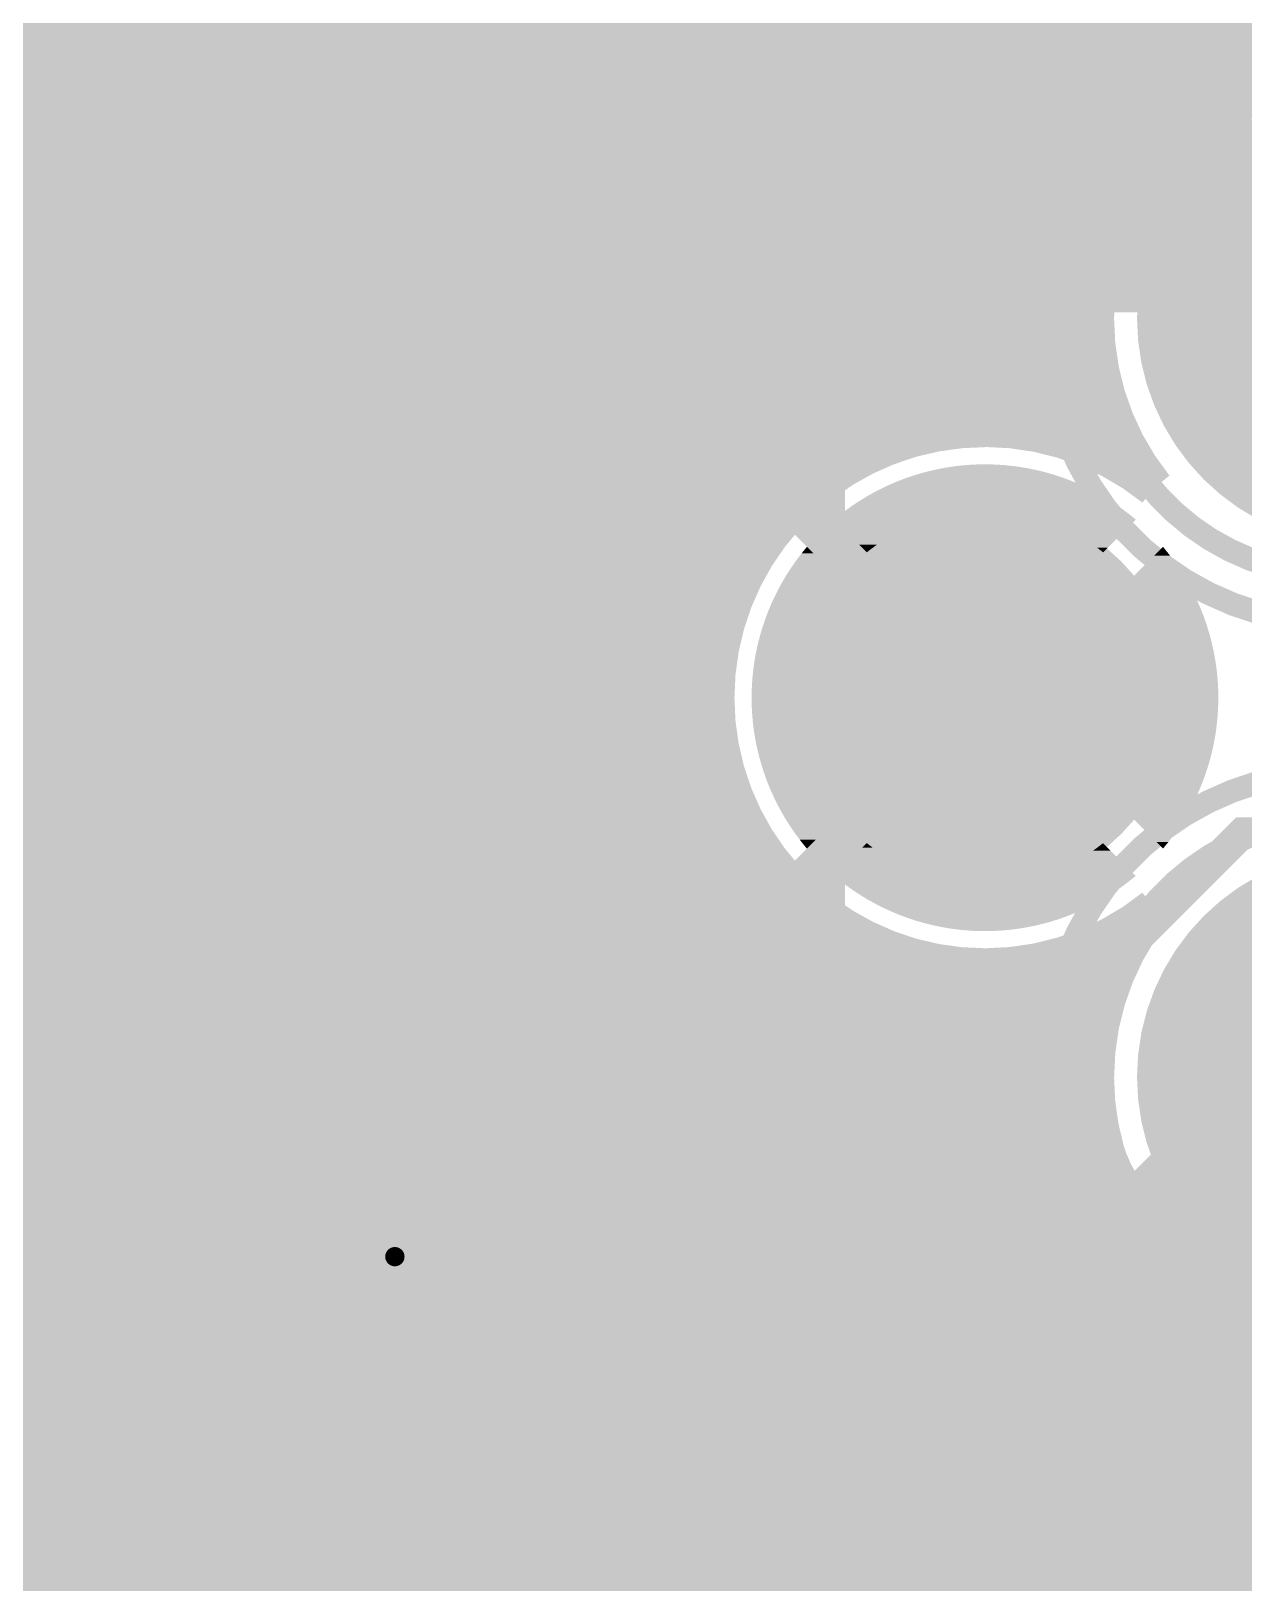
# Model space of a CAD drawing. Extents: x -10 to 131, y -93 to 209.
# Drawn here: x 111.9 to 119.9, y -24.25 to -14.02 of the extents above; entities that cross this region are included whole.
import ezdxf

# ---------------------------------------------------------------- set-up
doc = ezdxf.new("R2010")
doc.units = 0
doc.header["$MEASUREMENT"] = 0
doc.layers.get('0').update_dxf_attribs({"linetype": 'CONTINUOUS'})
for name, color, linetype in [('22-303-0_AST', 7, 'CONTINUOUS'), ('22-303-0_BOT', 2, 'CONTINUOUS'), ('22-303-0_DRD', 6, 'CONTINUOUS'), ('22-303-0_DRL', 1, 'CONTINUOUS'), ('22-303-0_GND', 3, 'CONTINUOUS'), ('22-303-0_IN1', 10, 'CONTINUOUS'), ('22-303-0_SMB', 14, 'CONTINUOUS'), ('22-303-0_SMT', 9, 'CONTINUOUS'), ('22-303-0_SPT', 11, 'CONTINUOUS'), ('22-303-0_SST', 8, 'CONTINUOUS'), ('22-303-0_TOP', 15, 'CONTINUOUS'), ('THRUHOLE_TAP', 2, 'CONTINUOUS')]:
    doc.layers.add(name, color=color, linetype=linetype)

# ---------------------------------------------------------------- blocks, each defined once
blk = doc.blocks.new('ROUND_22')
at = {"const_width": 1.27}
blk.add_lwpolyline([(-0.635, 0, 1), (0.635, 0, 1)], format="xyb", close=True, dxfattribs=at)
blk = doc.blocks.new('ROUND_70')
at = {"const_width": 0.29972}
blk.add_lwpolyline([(-0.14986, 0, 1), (0.14986, 0, 1)], format="xyb", close=True, dxfattribs=at)
blk = doc.blocks.new('ROUND_112')
at = {"const_width": 0.59944}
blk.add_lwpolyline([(-0.29972, 0, 1), (0.29972, 0, 1)], format="xyb", close=True, dxfattribs=at)
blk = doc.blocks.new('ROUND_117')
at = {"const_width": 0.10033}
blk.add_lwpolyline([(-0.050164, 0, 1), (0.050164, 0, 1)], format="xyb", close=True, dxfattribs=at)
blk = doc.blocks.new('CUSTOM_81')
for points in [[(-0.127372, 1.532444), (-0.09315, 1.535146), (0.13025, 1.532444), (0.089738, 1.535146)], [(-0.09315, 1.535146), (-0.069162, 1.536164), (0.089738, 1.535146), (0.074474, 1.536164)], [(-0.069162, 1.536164), (-0.0373, 1.537516), (0.074474, 1.536164), (0.029828, 1.537516)], [(-0.0373, 1.537516), (0.018598, 1.537856), (0.029828, 1.537516), (0.018598, 1.537856)], [(-0.563528, 1.430762), (-0.529384, 1.443988), (0.564152, 1.430762), (0.528736, 1.443988)], [(-0.529384, 1.443988), (-0.511096, 1.450318), (0.528736, 1.443988), (0.511784, 1.450318)], [(-0.511096, 1.450318), (-0.476558, 1.462272), (0.511784, 1.450318), (0.475844, 1.462272)], [(-0.476558, 1.462272), (-0.457966, 1.46796), (0.475844, 1.462272), (0.45874, 1.46796)], [(-0.457966, 1.46796), (-0.423102, 1.478626), (0.45874, 1.46796), (0.422298, 1.478626)], [(-0.423102, 1.478626), (-0.40421, 1.483662), (0.422298, 1.478626), (0.40509, 1.483662)], [(-0.40421, 1.483662), (-0.369088, 1.493024), (0.40509, 1.483662), (0.36817, 1.493024)], [(-0.369088, 1.493024), (-0.34989, 1.497402), (0.36817, 1.493024), (0.350904, 1.497402)], [(-0.34989, 1.497402), (-0.314586, 1.505452), (0.350904, 1.497402), (0.31351, 1.505452)], [(-0.314586, 1.505452), (-0.295046, 1.509166), (0.31351, 1.505452), (0.296256, 1.509166)], [(-0.295046, 1.509166), (-0.259668, 1.51589), (0.296256, 1.509166), (0.258376, 1.51589)], [(-0.259668, 1.51589), (-0.239712, 1.518936), (0.258376, 1.51589), (0.241214, 1.518936)], [(-0.239712, 1.518936), (-0.204408, 1.524324), (0.241214, 1.518936), (0.202788, 1.524324)], [(-0.204408, 1.524324), (-0.18388, 1.526698), (0.202788, 1.524324), (0.185856, 1.526698)], [(-0.18388, 1.526698), (-0.148876, 1.530746), (0.185856, 1.526698), (0.146684, 1.530746)], [(-0.148876, 1.530746), (-0.127372, 1.532444), (0.146684, 1.530746), (0.13025, 1.532444)], [(-0.78166, 1.32452), (-0.765036, 1.333928), (0.781222, 1.32452), (0.765496, 1.333928)], [(-0.765036, 1.333928), (-0.73301, 1.352052), (0.765496, 1.333928), (0.732542, 1.352052)], [(-0.73301, 1.352052), (-0.716024, 1.360866), (0.732542, 1.352052), (0.716514, 1.360866)], [(-0.716024, 1.360866), (-0.68339, 1.377798), (0.716514, 1.360866), (0.682886, 1.377798)], [(-0.68339, 1.377798), (-0.666058, 1.386006), (0.682886, 1.377798), (0.666584, 1.386006)], [(-0.666058, 1.386006), (-0.632868, 1.401722), (0.666584, 1.386006), (0.63233, 1.401722)], [(-0.632868, 1.401722), (-0.6152, 1.409316), (0.63233, 1.401722), (0.615776, 1.409316)], [(-0.6152, 1.409316), (-0.58151, 1.423796), (0.615776, 1.409316), (0.580922, 1.423796)], [(-0.58151, 1.423796), (-0.563528, 1.430762), (0.580922, 1.423796), (0.564152, 1.430762)], [(-0.930724, 1.224162), (-0.92372, 1.229602), (-0.158948, 1.224162), (-0.109164, 1.229602)], [(-0.92372, 1.229602), (-0.921168, 1.231584), (-0.109164, 1.229602), (-0.080174, 1.231584)], [(-0.921168, 1.231584), (-0.919178, 1.233018), (-0.080174, 1.231584), (-0.059198, 1.233018)], [(-0.919178, 1.233018), (-0.91725, 1.234406), (-0.059198, 1.233018), (-0.009136, 1.234406)], [(-0.91725, 1.234406), (-0.905738, 1.242694), (0.917066, 1.234406), (0.906122, 1.242694)], [(-0.905738, 1.242694), (-0.875802, 1.264246), (0.906122, 1.242694), (0.87541, 1.264246)], [(-0.875802, 1.264246), (-0.859956, 1.274804), (0.87541, 1.264246), (0.860362, 1.274804)], [(-0.859956, 1.274804), (-0.82928, 1.29524), (0.860362, 1.274804), (0.828862, 1.29524)], [(-0.82928, 1.29524), (-0.813036, 1.305228), (0.828862, 1.29524), (0.813466, 1.305228)], [(-0.813036, 1.305228), (-0.78166, 1.32452), (0.813466, 1.305228), (0.781222, 1.32452)], [(0.040938, 1.23376), (-0.009136, 1.234406), (0.91792, 1.23376), (0.917066, 1.234406)], [(0.090948, 1.231084), (0.040938, 1.23376), (0.921452, 1.231084), (0.91792, 1.23376)], [(0.140808, 1.226382), (0.090948, 1.231084), (0.92766, 1.226382), (0.921452, 1.231084)], [(-0.993992, 1.173598), (-0.983348, 1.182394), (-0.381962, 1.173598), (-0.35466, 1.182394)], [(-0.98743, 1.167036), (-0.993992, 1.173598), (-0.402328, 1.167036), (-0.381962, 1.173598)], [(-0.97015, 1.149756), (-0.98743, 1.167036), (-0.449334, 1.149756), (-0.402328, 1.167036)], [(-0.983348, 1.182394), (-0.967118, 1.195806), (-0.35466, 1.182394), (-0.306408, 1.195806)], [(-0.950978, 1.130584), (-0.97015, 1.149756), (-0.4956, 1.130584), (-0.449334, 1.149756)], [(-0.967118, 1.195806), (-0.965316, 1.197294), (-0.306408, 1.195806), (-0.30007, 1.197294)], [(-0.965316, 1.197294), (-0.952498, 1.20725), (-0.30007, 1.197294), (-0.257652, 1.20725)], [(-0.952498, 1.20725), (-0.940322, 1.216708), (-0.257652, 1.20725), (-0.208472, 1.216708)], [(-0.929944, 1.10955), (-0.950978, 1.130584), (-0.54105, 1.10955), (-0.4956, 1.130584)], [(-0.940322, 1.216708), (-0.930724, 1.224162), (-0.208472, 1.216708), (-0.158948, 1.224162)], [(0.190436, 1.219662), (0.140808, 1.226382), (0.936534, 1.219662), (0.92766, 1.226382)], [(0.23975, 1.210932), (0.190436, 1.219662), (0.94806, 1.210932), (0.936534, 1.219662)], [(0.248824, 1.208944), (0.23975, 1.210932), (0.950684, 1.208944), (0.94806, 1.210932)], [(0.288672, 1.200212), (0.248824, 1.208944), (0.961384, 1.200212), (0.950684, 1.208944)], [(0.337116, 1.187514), (0.288672, 1.200212), (0.976942, 1.187514), (0.961384, 1.200212)], [(0.382608, 1.173598), (0.337116, 1.187514), (0.993992, 1.173598), (0.976942, 1.187514)], [(0.385006, 1.172864), (0.382608, 1.173598), (0.993258, 1.172864), (0.993992, 1.173598)], [(0.432262, 1.156282), (0.385006, 1.172864), (0.976676, 1.156282), (0.993258, 1.172864)], [(0.478808, 1.137796), (0.432262, 1.156282), (0.95819, 1.137796), (0.976676, 1.156282)], [(0.524564, 1.11744), (0.478808, 1.137796), (0.937834, 1.11744), (0.95819, 1.137796)], [(-0.907086, 1.086692), (-0.929944, 1.10955), (-0.58561, 1.086692), (-0.54105, 1.10955)], [(-0.882438, 1.062044), (-0.907086, 1.086692), (-0.629206, 1.062044), (-0.58561, 1.086692)], [(-0.856042, 1.035648), (-0.882438, 1.062044), (-0.671766, 1.035648), (-0.629206, 1.062044)], [(-0.827942, 1.007548), (-0.856042, 1.035648), (-0.713222, 1.007548), (-0.671766, 1.035648)], [(0.569458, 1.095242), (0.524564, 1.11744), (0.915636, 1.095242), (0.937834, 1.11744)], [(0.613414, 1.071242), (0.569458, 1.095242), (0.891636, 1.071242), (0.915636, 1.095242)], [(0.65636, 1.04548), (0.613414, 1.071242), (0.865874, 1.04548), (0.891636, 1.071242)], [(0.698228, 1.017996), (0.65636, 1.04548), (0.83839, 1.017996), (0.865874, 1.04548)], [(-1.242694, 0.906122), (-1.208944, 0.950684), (-1.085728, 0.906122), (-1.13029, 0.950684)], [(-1.208944, 0.950684), (-1.173598, 0.993992), (-1.13029, 0.950684), (-1.173598, 0.993992)], [(-0.798184, 0.97779), (-0.827942, 1.007548), (-0.753502, 0.97779), (-0.713222, 1.007548)], [(-0.778446, 0.958052), (-0.798184, 0.97779), (-0.778446, 0.958052), (-0.753502, 0.97779)], [(0.738944, 0.988838), (0.698228, 1.017996), (0.809232, 0.988838), (0.83839, 1.017996)], [(0.778446, 0.958052), (0.738944, 0.988838), (0.778446, 0.958052), (0.809232, 0.988838)], [(1.070632, 0.891026), (1.1156, 0.935994), (1.253562, 0.891026), (1.220354, 0.935994)], [(1.1156, 0.935994), (1.159332, 0.979726), (1.220354, 0.935994), (1.185532, 0.979726)], [(1.159332, 0.979726), (1.173598, 0.993992), (1.185532, 0.979726), (1.173598, 0.993992)], [(-1.305228, 0.813466), (-1.274804, 0.860362), (-0.993072, 0.813466), (-1.039968, 0.860362)], [(-1.274804, 0.860362), (-1.242694, 0.906122), (-1.039968, 0.860362), (-1.085728, 0.906122)], [(0.977228, 0.797622), (1.024488, 0.844882), (1.31497, 0.797622), (1.285116, 0.844882)], [(1.024488, 0.844882), (1.070632, 0.891026), (1.285116, 0.844882), (1.253562, 0.891026)], [(-1.370074, 0.698228), (-1.360866, 0.716514), (-1.017996, 0.698228), (-1.004902, 0.716514)], [(-1.360866, 0.716514), (-1.348532, 0.738944), (-1.004902, 0.716514), (-0.988838, 0.738944)], [(-1.348532, 0.738944), (-1.333928, 0.765496), (-0.988838, 0.738944), (-0.968146, 0.765496)], [(-1.333928, 0.765496), (-1.326182, 0.778446), (-0.968146, 0.765496), (-0.958052, 0.778446)], [(-1.326182, 0.778446), (-1.305228, 0.813466), (-0.958052, 0.778446), (-0.993072, 0.813466)], [(0.958052, 0.778446), (0.977228, 0.797622), (1.326132, 0.778446), (1.31497, 0.797622)], [(0.980934, 0.749308), (0.958052, 0.778446), (1.343088, 0.749308), (1.326132, 0.778446)], [(0.98334, 0.746244), (0.980934, 0.749308), (1.344726, 0.746244), (1.343088, 0.749308)], [(1.0128, 0.705744), (0.98334, 0.746244), (1.366366, 0.705744), (1.344726, 0.746244)], [(-1.410298, 0.613414), (-1.409316, 0.615776), (-1.071242, 0.613414), (-1.069826, 0.615776)], [(-1.409316, 0.615776), (-1.390698, 0.65636), (-1.069826, 0.615776), (-1.04548, 0.65636)], [(-1.390698, 0.65636), (-1.386006, 0.666584), (-1.04548, 0.65636), (-1.03877, 0.666584)], [(-1.386006, 0.666584), (-1.370074, 0.698228), (-1.03877, 0.666584), (-1.017996, 0.698228)], [(1.01663, 0.700004), (1.0128, 0.705744), (1.369432, 0.700004), (1.366366, 0.705744)], [(1.040592, 0.664082), (1.01663, 0.700004), (1.386978, 0.664082), (1.369432, 0.700004)], [(1.04932, 0.649774), (1.040592, 0.664082), (1.393966, 0.649774), (1.386978, 0.664082)], [(1.066672, 0.621328), (1.04932, 0.649774), (1.406602, 0.621328), (1.393966, 0.649774)], [(1.079254, 0.598686), (1.066672, 0.621328), (1.416658, 0.598686), (1.406602, 0.621328)], [(-1.461286, 0.478808), (-1.450318, 0.511784), (-1.137796, 0.478808), (-1.123126, 0.511784)], [(-1.450318, 0.511784), (-1.445546, 0.524564), (-1.123126, 0.511784), (-1.11744, 0.524564)], [(-1.445546, 0.524564), (-1.430762, 0.564152), (-1.11744, 0.524564), (-1.097866, 0.564152)], [(-1.430762, 0.564152), (-1.428558, 0.569458), (-1.097866, 0.564152), (-1.095242, 0.569458)], [(-1.428558, 0.569458), (-1.410298, 0.613414), (-1.095242, 0.569458), (-1.071242, 0.613414)], [(1.090998, 0.57755), (1.079254, 0.598686), (1.425142, 0.57755), (1.416658, 0.598686)], [(1.106482, 0.546808), (1.090998, 0.57755), (1.43748, 0.546808), (1.425142, 0.57755)], [(1.113526, 0.532822), (1.106482, 0.546808), (1.442512, 0.532822), (1.43748, 0.546808)], [(1.13105, 0.494208), (1.113526, 0.532822), (1.456402, 0.494208), (1.442512, 0.532822)], [(-1.483662, 0.40509), (-1.47571, 0.432262), (-1.165818, 0.40509), (-1.156282, 0.432262)], [(-1.47571, 0.432262), (-1.46796, 0.45874), (-1.156282, 0.432262), (-1.145768, 0.45874)], [(-1.46796, 0.45874), (-1.461286, 0.478808), (-1.145768, 0.45874), (-1.137796, 0.478808)], [(1.134222, 0.487218), (1.13105, 0.494208), (1.458634, 0.487218), (1.456402, 0.494208)], [(1.152992, 0.440954), (1.134222, 0.487218), (1.4734, 0.440954), (1.458634, 0.487218)], [(1.15305, 0.44081), (1.152992, 0.440954), (1.473442, 0.44081), (1.4734, 0.440954)], [(1.169982, 0.393678), (1.15305, 0.44081), (1.486618, 0.393678), (1.473442, 0.44081)], [(-1.509166, 0.296256), (-1.500372, 0.337116), (-1.198226, 0.296256), (-1.187514, 0.337116)], [(-1.500372, 0.337116), (-1.497402, 0.350904), (-1.187514, 0.337116), (-1.183298, 0.350904)], [(-1.497402, 0.350904), (-1.488756, 0.385006), (-1.183298, 0.350904), (-1.172864, 0.385006)], [(-1.488756, 0.385006), (-1.483662, 0.40509), (-1.172864, 0.385006), (-1.165818, 0.40509)], [(1.172042, 0.387118), (1.169982, 0.393678), (1.488452, 0.387118), (1.486618, 0.393678)], [(1.184986, 0.345898), (1.172042, 0.387118), (1.498376, 0.345898), (1.488452, 0.387118)], [(1.188532, 0.33277), (1.184986, 0.345898), (1.501536, 0.33277), (1.498376, 0.345898)], [(1.198042, 0.297548), (1.188532, 0.33277), (1.508674, 0.297548), (1.501536, 0.33277)], [(-1.526056, 0.190436), (-1.519142, 0.23975), (-1.219662, 0.190436), (-1.210932, 0.23975)], [(-1.519142, 0.23975), (-1.518936, 0.241214), (-1.210932, 0.23975), (-1.210612, 0.241214)], [(-1.518936, 0.241214), (-1.510514, 0.288672), (-1.210612, 0.241214), (-1.200212, 0.288672)], [(-1.510514, 0.288672), (-1.509166, 0.296256), (-1.200212, 0.288672), (-1.198226, 0.296256)], [(1.202484, 0.277982), (1.198042, 0.297548), (1.512638, 0.277982), (1.508674, 0.297548)], [(1.209126, 0.248708), (1.202484, 0.277982), (1.517472, 0.248708), (1.512638, 0.277982)], [(1.213904, 0.222828), (1.209126, 0.248708), (1.521742, 0.222828), (1.517472, 0.248708)], [(1.218218, 0.19946), (1.213904, 0.222828), (1.524732, 0.19946), (1.521742, 0.222828)], [(-1.535066, 0.090948), (-1.532444, 0.13025), (-1.231084, 0.090948), (-1.227378, 0.13025)], [(-1.532444, 0.13025), (-1.531354, 0.140808), (-1.227378, 0.13025), (-1.226382, 0.140808)], [(-1.531354, 0.140808), (-1.526698, 0.185856), (-1.226382, 0.140808), (-1.220284, 0.185856)], [(-1.526698, 0.185856), (-1.526056, 0.190436), (-1.220284, 0.185856), (-1.219662, 0.190436)], [(1.222806, 0.167378), (1.218218, 0.19946), (1.528834, 0.167378), (1.524732, 0.19946)], [(1.225306, 0.149882), (1.222806, 0.167378), (1.53043, 0.149882), (1.528834, 0.167378)], [(1.229194, 0.111708), (1.225306, 0.149882), (1.533906, 0.111708), (1.53043, 0.149882)], [(1.230378, 0.100058), (1.229194, 0.111708), (1.534544, 0.100058), (1.533906, 0.111708)], [(-1.53797, 0), (-1.537856, 0.018598), (-1.23444, 0), (-1.234132, 0.018598)], [(-1.537058, -0.05007), (-1.53797, 0), (-1.233424, -0.05007), (-1.23444, 0)], [(-1.537856, 0.018598), (-1.53718, 0.040938), (-1.234132, 0.018598), (-1.23376, 0.040938)], [(-1.53718, 0.040938), (-1.536164, 0.074474), (-1.23376, 0.040938), (-1.231966, 0.074474)], [(-1.536164, 0.074474), (-1.535066, 0.090948), (-1.231966, 0.074474), (-1.231084, 0.090948)], [(1.23307, 0.05589), (1.230378, 0.100058), (1.536954, 0.05589), (1.534544, 0.100058)], [(1.233424, 0.05007), (1.23307, 0.05589), (1.53706, 0.05007), (1.536954, 0.05589)], [(1.23444, 0), (1.233424, 0.05007), (1.53797, 0), (1.53706, 0.05007)], [(1.23413, -0.018598), (1.23444, 0), (1.537856, -0.018598), (1.53797, 0)], [(-1.536954, -0.05589), (-1.537058, -0.05007), (-1.233068, -0.05589), (-1.233424, -0.05007)], [(-1.534542, -0.100058), (-1.536954, -0.05589), (-1.230378, -0.100058), (-1.233068, -0.05589)], [(-1.533906, -0.111708), (-1.534542, -0.100058), (-1.229192, -0.111708), (-1.230378, -0.100058)], [(1.227376, -0.13025), (1.231084, -0.090948), (1.532444, -0.13025), (1.535064, -0.090948)], [(1.231084, -0.090948), (1.231964, -0.074474), (1.535064, -0.090948), (1.536164, -0.074474)], [(1.231964, -0.074474), (1.23376, -0.040938), (1.536164, -0.074474), (1.537178, -0.040938)], [(1.23376, -0.040938), (1.23413, -0.018598), (1.537178, -0.040938), (1.537856, -0.018598)], [(-1.530428, -0.149882), (-1.533906, -0.111708), (-1.225306, -0.149882), (-1.229192, -0.111708)], [(-1.528834, -0.167378), (-1.530428, -0.149882), (-1.222804, -0.167378), (-1.225306, -0.149882)], [(-1.52473, -0.19946), (-1.528834, -0.167378), (-1.218218, -0.19946), (-1.222804, -0.167378)], [(-1.521742, -0.222828), (-1.52473, -0.19946), (-1.213902, -0.222828), (-1.218218, -0.19946)], [(1.210932, -0.23975), (1.219662, -0.190436), (1.51914, -0.23975), (1.526054, -0.190436)], [(1.219662, -0.190436), (1.220282, -0.185856), (1.526054, -0.190436), (1.526698, -0.185856)], [(1.220282, -0.185856), (1.226382, -0.140808), (1.526698, -0.185856), (1.531352, -0.140808)], [(1.226382, -0.140808), (1.227376, -0.13025), (1.531352, -0.140808), (1.532444, -0.13025)], [(-1.51747, -0.248708), (-1.521742, -0.222828), (-1.209126, -0.248708), (-1.213902, -0.222828)], [(-1.512638, -0.277982), (-1.51747, -0.248708), (-1.202482, -0.277982), (-1.209126, -0.248708)], [(-1.508672, -0.297548), (-1.512638, -0.277982), (-1.198042, -0.297548), (-1.202482, -0.277982)], [(-1.501536, -0.33277), (-1.508672, -0.297548), (-1.18853, -0.33277), (-1.198042, -0.297548)], [(1.187514, -0.337116), (1.198224, -0.296256), (1.50037, -0.337116), (1.509166, -0.296256)], [(1.198224, -0.296256), (1.200212, -0.288672), (1.509166, -0.296256), (1.510512, -0.288672)], [(1.200212, -0.288672), (1.21061, -0.241214), (1.510512, -0.288672), (1.518936, -0.241214)], [(1.21061, -0.241214), (1.210932, -0.23975), (1.518936, -0.241214), (1.51914, -0.23975)], [(-1.498374, -0.345898), (-1.501536, -0.33277), (-1.184986, -0.345898), (-1.18853, -0.33277)], [(-1.488452, -0.387118), (-1.498374, -0.345898), (-1.17204, -0.387118), (-1.184986, -0.345898)], [(-1.486616, -0.393678), (-1.488452, -0.387118), (-1.169982, -0.393678), (-1.17204, -0.387118)], [(-1.47344, -0.44081), (-1.486616, -0.393678), (-1.15305, -0.44081), (-1.169982, -0.393678)], [(1.156282, -0.432262), (1.165816, -0.40509), (1.475708, -0.432262), (1.483662, -0.40509)], [(1.165816, -0.40509), (1.172864, -0.385006), (1.483662, -0.40509), (1.488754, -0.385006)], [(1.172864, -0.385006), (1.183296, -0.350904), (1.488754, -0.385006), (1.497402, -0.350904)], [(1.183296, -0.350904), (1.187514, -0.337116), (1.497402, -0.350904), (1.50037, -0.337116)], [(-1.4734, -0.440954), (-1.47344, -0.44081), (-1.15299, -0.440954), (-1.15305, -0.44081)], [(-1.458632, -0.487218), (-1.4734, -0.440954), (-1.134222, -0.487218), (-1.15299, -0.440954)], [(-1.456402, -0.494208), (-1.458632, -0.487218), (-1.131048, -0.494208), (-1.134222, -0.487218)], [(-1.44251, -0.532822), (-1.456402, -0.494208), (-1.113526, -0.532822), (-1.131048, -0.494208)], [(1.123124, -0.511784), (1.137796, -0.478808), (1.450318, -0.511784), (1.461284, -0.478808)], [(1.137796, -0.478808), (1.145766, -0.45874), (1.461284, -0.478808), (1.46796, -0.45874)], [(1.145766, -0.45874), (1.156282, -0.432262), (1.46796, -0.45874), (1.475708, -0.432262)], [(-1.43748, -0.546808), (-1.44251, -0.532822), (-1.10648, -0.546808), (-1.113526, -0.532822)], [(-1.42514, -0.57755), (-1.43748, -0.546808), (-1.090998, -0.57755), (-1.10648, -0.546808)], [(-1.416658, -0.598686), (-1.42514, -0.57755), (-1.079252, -0.598686), (-1.090998, -0.57755)], [(-1.4066, -0.621328), (-1.416658, -0.598686), (-1.066672, -0.621328), (-1.079252, -0.598686)], [(1.069824, -0.615776), (1.071242, -0.613414), (1.409316, -0.615776), (1.410296, -0.613414)], [(1.071242, -0.613414), (1.095242, -0.569458), (1.410296, -0.613414), (1.428556, -0.569458)], [(1.095242, -0.569458), (1.097864, -0.564152), (1.428556, -0.569458), (1.430762, -0.564152)], [(1.097864, -0.564152), (1.11744, -0.524564), (1.430762, -0.564152), (1.445544, -0.524564)], [(1.11744, -0.524564), (1.123124, -0.511784), (1.445544, -0.524564), (1.450318, -0.511784)], [(-1.393966, -0.649774), (-1.4066, -0.621328), (-1.049318, -0.649774), (-1.066672, -0.621328)], [(-1.386976, -0.664082), (-1.393966, -0.649774), (-1.040592, -0.664082), (-1.049318, -0.649774)], [(-1.369432, -0.700004), (-1.386976, -0.664082), (-1.016628, -0.700004), (-1.040592, -0.664082)], [(-1.366364, -0.705744), (-1.369432, -0.700004), (-1.0128, -0.705744), (-1.016628, -0.700004)], [(-1.344724, -0.746244), (-1.366364, -0.705744), (-0.98334, -0.746244), (-1.0128, -0.705744)], [(1.0049, -0.716514), (1.017996, -0.698228), (1.360866, -0.716514), (1.370072, -0.698228)], [(1.017996, -0.698228), (1.038768, -0.666584), (1.370072, -0.698228), (1.386006, -0.666584)], [(1.038768, -0.666584), (1.04548, -0.65636), (1.386006, -0.666584), (1.390696, -0.65636)], [(1.04548, -0.65636), (1.069824, -0.615776), (1.390696, -0.65636), (1.409316, -0.615776)], [(-1.343088, -0.749308), (-1.344724, -0.746244), (-0.980932, -0.749308), (-0.98334, -0.746244)], [(-1.32613, -0.778446), (-1.343088, -0.749308), (-0.958052, -0.778446), (-0.980932, -0.749308)], [(-1.31497, -0.797622), (-1.32613, -0.778446), (-0.977228, -0.797622), (-0.958052, -0.778446)], [(-1.285116, -0.844882), (-1.31497, -0.797622), (-1.024488, -0.844882), (-0.977228, -0.797622)], [(0.958052, -0.778446), (0.968144, -0.765496), (1.32618, -0.778446), (1.333928, -0.765496)], [(0.993072, -0.813466), (0.958052, -0.778446), (1.305228, -0.813466), (1.32618, -0.778446)], [(0.968144, -0.765496), (0.988838, -0.738944), (1.333928, -0.765496), (1.34853, -0.738944)], [(0.988838, -0.738944), (1.0049, -0.716514), (1.34853, -0.738944), (1.360866, -0.716514)], [(1.039968, -0.860362), (0.993072, -0.813466), (1.274804, -0.860362), (1.305228, -0.813466)], [(-1.253562, -0.891026), (-1.285116, -0.844882), (-1.070632, -0.891026), (-1.024488, -0.844882)], [(-1.220354, -0.935994), (-1.253562, -0.891026), (-1.1156, -0.935994), (-1.070632, -0.891026)], [(1.085728, -0.906122), (1.039968, -0.860362), (1.242694, -0.906122), (1.274804, -0.860362)], [(1.13029, -0.950684), (1.085728, -0.906122), (1.208944, -0.950684), (1.242694, -0.906122)], [(-1.185532, -0.979726), (-1.220354, -0.935994), (-1.159332, -0.979726), (-1.1156, -0.935994)], [(-1.173598, -0.993992), (-1.185532, -0.979726), (-1.173598, -0.993992), (-1.159332, -0.979726)], [(-0.865874, -1.04548), (-0.83839, -1.017996), (-0.65636, -1.04548), (-0.698228, -1.017996)], [(-0.83839, -1.017996), (-0.809232, -0.988838), (-0.698228, -1.017996), (-0.738944, -0.988838)], [(-0.809232, -0.988838), (-0.778446, -0.958052), (-0.738944, -0.988838), (-0.778446, -0.958052)], [(0.671766, -1.035648), (0.713222, -1.007548), (0.856042, -1.035648), (0.827942, -1.007548)], [(0.713222, -1.007548), (0.753502, -0.97779), (0.827942, -1.007548), (0.798184, -0.97779)], [(0.753502, -0.97779), (0.778446, -0.958052), (0.798184, -0.97779), (0.778446, -0.958052)], [(1.173598, -0.993992), (1.13029, -0.950684), (1.173598, -0.993992), (1.208944, -0.950684)], [(-0.95819, -1.137796), (-0.937834, -1.11744), (-0.478808, -1.137796), (-0.524564, -1.11744)], [(-0.937834, -1.11744), (-0.915636, -1.095242), (-0.524564, -1.11744), (-0.569458, -1.095242)], [(-0.915636, -1.095242), (-0.891636, -1.071242), (-0.569458, -1.095242), (-0.613414, -1.071242)], [(-0.891636, -1.071242), (-0.865874, -1.04548), (-0.613414, -1.071242), (-0.65636, -1.04548)], [(0.4956, -1.130584), (0.54105, -1.10955), (0.950978, -1.130584), (0.929944, -1.10955)], [(0.54105, -1.10955), (0.58561, -1.086692), (0.929944, -1.10955), (0.907086, -1.086692)], [(0.58561, -1.086692), (0.629206, -1.062044), (0.907086, -1.086692), (0.882438, -1.062044)], [(0.629206, -1.062044), (0.671766, -1.035648), (0.882438, -1.062044), (0.856042, -1.035648)], [(-0.993992, -1.173598), (-0.993258, -1.172864), (-0.382606, -1.173598), (-0.385006, -1.172864)], [(-0.97694, -1.187514), (-0.993992, -1.173598), (-0.337116, -1.187514), (-0.382606, -1.173598)], [(-0.993258, -1.172864), (-0.976676, -1.156282), (-0.385006, -1.172864), (-0.432262, -1.156282)], [(-0.961382, -1.200212), (-0.97694, -1.187514), (-0.288672, -1.200212), (-0.337116, -1.187514)], [(-0.976676, -1.156282), (-0.95819, -1.137796), (-0.432262, -1.156282), (-0.478808, -1.137796)], [(-0.950684, -1.208944), (-0.961382, -1.200212), (-0.248822, -1.208944), (-0.288672, -1.200212)], [(-0.948058, -1.210932), (-0.950684, -1.208944), (-0.23975, -1.210932), (-0.248822, -1.208944)], [(-0.936532, -1.219662), (-0.948058, -1.210932), (-0.190436, -1.219662), (-0.23975, -1.210932)], [(-0.927658, -1.226382), (-0.936532, -1.219662), (-0.140808, -1.226382), (-0.190436, -1.219662)], [(-0.92145, -1.231084), (-0.927658, -1.226382), (-0.090948, -1.231084), (-0.140808, -1.226382)], [(0.109164, -1.229602), (0.158948, -1.224162), (0.923718, -1.229602), (0.930722, -1.224162)], [(0.158948, -1.224162), (0.208472, -1.216708), (0.930722, -1.224162), (0.94032, -1.216708)], [(0.208472, -1.216708), (0.257652, -1.20725), (0.94032, -1.216708), (0.952496, -1.20725)], [(0.257652, -1.20725), (0.300068, -1.197294), (0.952496, -1.20725), (0.965316, -1.197294)], [(0.300068, -1.197294), (0.306408, -1.195806), (0.965316, -1.197294), (0.967116, -1.195806)], [(0.306408, -1.195806), (0.35466, -1.182394), (0.967116, -1.195806), (0.983346, -1.182394)], [(0.35466, -1.182394), (0.38196, -1.173598), (0.983346, -1.182394), (0.993992, -1.173598)], [(0.38196, -1.173598), (0.402328, -1.167036), (0.993992, -1.173598), (0.98743, -1.167036)], [(0.402328, -1.167036), (0.449334, -1.149756), (0.98743, -1.167036), (0.97015, -1.149756)], [(0.449334, -1.149756), (0.4956, -1.130584), (0.97015, -1.149756), (0.950978, -1.130584)], [(-0.917918, -1.23376), (-0.92145, -1.231084), (-0.040938, -1.23376), (-0.090948, -1.231084)], [(-0.917064, -1.234406), (-0.917918, -1.23376), (0.009136, -1.234406), (-0.040938, -1.23376)], [(-0.906122, -1.242694), (-0.917064, -1.234406), (0.905736, -1.242694), (0.917248, -1.234406)], [(-0.875408, -1.264246), (-0.906122, -1.242694), (0.875802, -1.264246), (0.905736, -1.242694)], [(-0.860362, -1.274804), (-0.875408, -1.264246), (0.859954, -1.274804), (0.875802, -1.264246)], [(-0.82886, -1.29524), (-0.860362, -1.274804), (0.82928, -1.29524), (0.859954, -1.274804)], [(-0.813466, -1.305228), (-0.82886, -1.29524), (0.813034, -1.305228), (0.82928, -1.29524)], [(-0.78122, -1.32452), (-0.813466, -1.305228), (0.78166, -1.32452), (0.813034, -1.305228)], [(-0.765496, -1.333928), (-0.78122, -1.32452), (0.765034, -1.333928), (0.78166, -1.32452)], [(0.009136, -1.234406), (0.059198, -1.233018), (0.917248, -1.234406), (0.919176, -1.233018)], [(0.059198, -1.233018), (0.080172, -1.231584), (0.919176, -1.233018), (0.921168, -1.231584)], [(0.080172, -1.231584), (0.109164, -1.229602), (0.921168, -1.231584), (0.923718, -1.229602)], [(-0.73254, -1.352052), (-0.765496, -1.333928), (0.73301, -1.352052), (0.765034, -1.333928)], [(-0.716514, -1.360866), (-0.73254, -1.352052), (0.716022, -1.360866), (0.73301, -1.352052)], [(-0.682884, -1.377798), (-0.716514, -1.360866), (0.68339, -1.377798), (0.716022, -1.360866)], [(-0.666584, -1.386006), (-0.682884, -1.377798), (0.666056, -1.386006), (0.68339, -1.377798)], [(-0.632328, -1.401722), (-0.666584, -1.386006), (0.632868, -1.401722), (0.666056, -1.386006)], [(-0.615776, -1.409316), (-0.632328, -1.401722), (0.615198, -1.409316), (0.632868, -1.401722)], [(-0.58092, -1.423796), (-0.615776, -1.409316), (0.58151, -1.423796), (0.615198, -1.409316)], [(-0.564152, -1.430762), (-0.58092, -1.423796), (0.563526, -1.430762), (0.58151, -1.423796)], [(-0.528734, -1.443988), (-0.564152, -1.430762), (0.529384, -1.443988), (0.563526, -1.430762)], [(-0.511784, -1.450318), (-0.528734, -1.443988), (0.511094, -1.450318), (0.529384, -1.443988)], [(-0.475842, -1.462272), (-0.511784, -1.450318), (0.476558, -1.462272), (0.511094, -1.450318)], [(-0.45874, -1.46796), (-0.475842, -1.462272), (0.457964, -1.46796), (0.476558, -1.462272)], [(-0.422296, -1.478626), (-0.45874, -1.46796), (0.423102, -1.478626), (0.457964, -1.46796)], [(-0.40509, -1.483662), (-0.422296, -1.478626), (0.404208, -1.483662), (0.423102, -1.478626)], [(-0.368168, -1.493024), (-0.40509, -1.483662), (0.369088, -1.493024), (0.404208, -1.483662)], [(-0.350904, -1.497402), (-0.368168, -1.493024), (0.349888, -1.497402), (0.369088, -1.493024)], [(-0.313508, -1.505452), (-0.350904, -1.497402), (0.314586, -1.505452), (0.349888, -1.497402)], [(-0.296256, -1.509166), (-0.313508, -1.505452), (0.295044, -1.509166), (0.314586, -1.505452)], [(-0.258374, -1.51589), (-0.296256, -1.509166), (0.259668, -1.51589), (0.295044, -1.509166)], [(-0.241214, -1.518936), (-0.258374, -1.51589), (0.23971, -1.518936), (0.259668, -1.51589)], [(-0.202786, -1.524324), (-0.241214, -1.518936), (0.204408, -1.524324), (0.23971, -1.518936)], [(-0.185856, -1.526698), (-0.202786, -1.524324), (0.183878, -1.526698), (0.204408, -1.524324)], [(-0.146682, -1.530746), (-0.185856, -1.526698), (0.148876, -1.530746), (0.183878, -1.526698)], [(-0.13025, -1.532444), (-0.146682, -1.530746), (0.12737, -1.532444), (0.148876, -1.530746)], [(-0.089736, -1.535146), (-0.13025, -1.532444), (0.09315, -1.535146), (0.12737, -1.532444)], [(-0.074474, -1.536164), (-0.089736, -1.535146), (0.06916, -1.536164), (0.09315, -1.535146)], [(-0.029826, -1.537516), (-0.074474, -1.536164), (0.0373, -1.537516), (0.06916, -1.536164)], [(-0.018598, -1.537856), (-0.029826, -1.537516), (-0.018598, -1.537856), (0.0373, -1.537516)]]:
    blk.add_solid(points)
blk = doc.blocks.new('ROUND_82')
at = {"const_width": 1.49987}
blk.add_lwpolyline([(-0.749934, 0, 1), (0.749934, 0, 1)], format="xyb", close=True, dxfattribs=at)
blk = doc.blocks.new('ROUND_101')
at = {"const_width": 0.0635}
blk.add_lwpolyline([(-0.03175, 0, 1), (0.03175, 0, 1)], format="xyb", close=True, dxfattribs=at)
blk = doc.blocks.new('RECTANGLE_14')
blk.add_solid([(1.12522, 1.14935), (1.12522, -1.14935), (-1.12522, 1.14935), (-1.12522, -1.14935)])
blk = doc.blocks.new('ROUND_108')
at = {"const_width": 0.10033}
blk.add_lwpolyline([(-0.050164, 0, 1), (0.050164, 0, 1)], format="xyb", close=True, dxfattribs=at)

msp = doc.modelspace()

# ---------------------------------------------------------------- linework, layer by layer
at = {"layer": '22-303-0_AST', "const_width": 0.1524}
for points in [[(117.19052, -18.01368), (118.79072, -18.01368), (118.79072, -18.81378), (117.19052, -18.81378), (117.19052, -23.9141), (129.18948, -23.9141), (129.18948, -18.81378), (127.58928, -18.81378), (127.58928, -18.01368), (129.18948, -18.01368), (129.18948, -12.9159), (117.19052, -12.9159), (117.19052, -18.01368)], [(112.6998, -14.78026), (112.6998, -20.77974), (115.9002, -20.77974), (115.9002, -14.78026), (112.6998, -14.78026)], [(115.9002, -14.78026), (112.6998, -14.78026)], [(115.9002, -14.87932), (112.6998, -14.87932)], [(115.9002, -14.98092), (112.6998, -14.98092)], [(115.9002, -15.07998), (112.6998, -15.07998)], [(115.9002, -15.17904), (112.6998, -15.17904)], [(115.9002, -15.28064), (112.6998, -15.28064)], [(115.9002, -15.3797), (112.6998, -15.3797)], [(115.9002, -15.47876), (112.6998, -15.47876)], [(113.96472, -17.48282), (113.79708, -17.4244), (113.79708, -17.0688), (113.96472, -17.00784), (114.6429, -17.00784), (114.81308, -17.0688), (114.81308, -17.4244), (114.6429, -17.48282)], [(114.30508, -18.2626), (114.30508, -17.907), (114.47272, -17.84604), (114.6429, -17.84604), (114.81308, -17.907), (114.81308, -18.2626), (114.6429, -18.32102), (114.47272, -18.32102), (113.79708, -18.0848)], [(117.88902, -18.11528), (117.88902, -18.01368)], [(117.78996, -18.11528), (118.59006, -18.11528), (118.59006, -18.71472), (117.78996, -18.71472), (117.78996, -18.11528)], [(114.30508, -18.7452), (114.30508, -19.1008), (114.1349, -19.15922), (113.96472, -19.15922), (113.79708, -19.1008), (113.79708, -18.7452), (113.96472, -18.68424), (114.1349, -18.68424), (114.81308, -18.923)], [(117.88902, -18.81378), (117.88902, -18.71472)], [(112.94618, -22.79142), (113.96218, -22.79142), (113.96218, -23.2664)], [(113.45418, -23.14702), (113.45418, -22.79142)], [(112.94618, -23.98522), (112.94618, -23.749)], [(112.94618, -23.86838), (113.96218, -23.86838), (113.792, -23.749)]]:
    msp.add_lwpolyline(points, dxfattribs=at)
for points in [[(120.51284, -14.09954, 0.4142136), (118.59768, -16.0147)], [(120.51284, -14.41704, 0.4142136), (118.91518, -16.0147)], [(118.60022, -16.0147, 0.4142136), (120.51284, -17.92732)], [(118.91772, -16.0147, 0.4142136), (120.51284, -17.60982)], [(120.51284, -18.90014, 0.4142136), (118.59768, -20.8153)], [(120.51284, -19.21764, 0.4142136), (118.91518, -20.8153)], [(118.60022, -20.8153, 0.4142136), (120.51284, -22.72792)], [(118.91772, -20.8153, 0.4142136), (120.51284, -22.41042)]]:
    msp.add_lwpolyline(points, format="xyb", dxfattribs=at)
at = {"layer": '22-303-0_BOT', "const_width": 0.254}
for points in [[(117.5512, 10.1092), (117.5512, -16.75638)], [(119.38, 5.99948), (119.38, -14.71168)], [(119.6086, 5.88518), (119.6086, -14.5034)], [(119.8372, 5.8674), (119.8372, -14.35354)], [(117.7798, -8.51154), (117.7798, -16.68526)], [(119.1514, -8.59282), (119.1514, -15.0241)], [(118.0084, -8.7757), (118.0084, -16.64462)], [(118.9228, -8.81126), (118.9228, -15.71752)], [(118.237, -8.89508), (118.237, -16.637)], [(118.6942, -8.91032), (118.6942, -16.71066)], [(118.4656, -8.93572), (118.4656, -16.65732)], [(117.3226, -9.0932), (117.3226, -16.86306)], [(117.094, -9.39038), (117.094, -17.01546)], [(116.8654, -9.51992), (116.8654, -17.22882)], [(116.4082, -9.5504), (116.4082, -30.353)], [(116.6368, -9.56818), (116.6368, -17.54886)], [(116.1796, -12.2682), (116.1796, -30.353)], [(111.8362, -12.36472), (111.8362, -30.353)], [(113.2078, -12.36472), (113.2078, -30.353)], [(113.4364, -12.46632), (113.4364, -30.353)], [(114.808, -12.43584), (114.808, -30.353)], [(114.5794, -12.54506), (114.5794, -30.353)], [(115.951, -12.56538), (115.951, -30.353)], [(112.0648, -12.60348), (112.0648, -30.353)], [(112.9792, -12.60348), (112.9792, -30.353)], [(113.665, -12.6492), (113.665, -30.353)], [(114.3508, -12.68476), (114.3508, -30.353)], [(115.0366, -12.6365), (115.0366, -30.353)], [(115.7224, -12.69492), (115.7224, -30.353)], [(112.2934, -12.7127), (112.2934, -30.353)], [(112.522, -12.74572), (112.522, -30.353)], [(112.7506, -12.7127), (112.7506, -30.353)], [(113.8936, -12.73048), (113.8936, -30.353)], [(114.1222, -12.74064), (114.1222, -30.353)], [(115.2652, -12.7254), (115.2652, -30.353)], [(115.4938, -12.74318), (115.4938, -30.353)], [(129.667, -14.1224), (64.7446, -14.1224)], [(119.84228, -14.351), (64.7446, -14.351)], [(119.51462, -14.5796), (64.7446, -14.5796)], [(119.29872, -14.8082), (64.7446, -14.8082)], [(119.14378, -15.0368), (64.7446, -15.0368)], [(119.03456, -15.2654), (64.7446, -15.2654)], [(118.9609, -15.494), (64.7446, -15.494)], [(118.9228, -15.7226), (64.7446, -15.7226)], [(118.91264, -15.9512), (64.7446, -15.9512)], [(118.93042, -16.1798), (64.7446, -16.1798)], [(118.9228, -16.11122), (118.9228, -16.79448)], [(118.98122, -16.4084), (64.7446, -16.4084)], [(119.06504, -16.637), (96.49206, -16.637)], [(117.31752, -16.8656), (96.6597, -16.8656)], [(119.18696, -16.8656), (119.0625, -16.8656)], [(119.1514, -16.80464), (119.1514, -16.91894)], [(117.00002, -17.0942), (96.73336, -17.0942)], [(116.93144, -17.1577), (118.18874, -18.415)], [(116.78666, -17.3228), (96.7359, -17.3228)], [(116.63426, -17.5514), (96.6724, -17.5514)], [(116.52758, -17.78), (96.51746, -17.78)], [(116.459, -18.0086), (96.11614, -18.0086)], [(116.4209, -18.2372), (75.59548, -18.2372)], [(116.93144, -19.6723), (118.18874, -18.415)], [(116.41074, -18.4658), (75.35672, -18.4658)], [(116.4336, -18.6944), (65.52946, -18.6944)], [(116.4844, -18.923), (65.75806, -18.923)], [(116.57076, -19.1516), (65.98666, -19.1516)], [(116.6368, -19.28114), (116.6368, -30.353)], [(116.69522, -19.3802), (66.21526, -19.3802)], [(116.87048, -19.6088), (66.67754, -19.6088)], [(116.8654, -19.60118), (116.8654, -30.353)], [(117.12194, -19.8374), (66.9417, -19.8374)], [(117.094, -19.81454), (117.094, -30.353)], [(119.27586, -19.8374), (119.25554, -19.8374)], [(119.1514, -19.91106), (119.1514, -20.02282)], [(117.52834, -20.066), (67.06108, -20.066)], [(117.3226, -19.96694), (117.3226, -30.353)], [(119.12854, -20.066), (118.84914, -20.066)], [(118.9228, -20.03552), (118.9228, -20.71624)], [(117.5512, -20.07362), (117.5512, -30.353)], [(117.7798, -20.14474), (117.7798, -30.353)], [(118.6942, -20.11934), (118.6942, -30.353)], [(118.0084, -20.18284), (118.0084, -30.353)], [(118.237, -20.193), (118.237, -30.353)], [(118.4656, -20.17014), (118.4656, -30.353)], [(119.0244, -20.2946), (67.10172, -20.2946)], [(118.95582, -20.5232), (67.07632, -20.5232)], [(118.91772, -20.7518), (66.97726, -20.7518)], [(118.91264, -20.9804), (66.92646, -20.9804)], [(118.9228, -21.11248), (118.9228, -30.353)], [(118.9355, -21.209), (96.50984, -21.209)], [(118.98884, -21.4376), (96.7105, -21.4376)], [(119.07774, -21.6662), (96.7994, -21.6662)], [(119.1514, -21.8059), (119.1514, -30.353)], [(119.20474, -21.8948), (96.81718, -21.8948)], [(119.38508, -22.1234), (96.76892, -22.1234)], [(119.38, -22.11832), (119.38, -30.353)], [(119.64162, -22.352), (96.63938, -22.352)], [(119.6086, -22.3266), (119.6086, -25.30094)], [(119.8372, -22.47392), (119.8372, -24.9682)], [(120.0658, -22.5806), (96.3422, -22.5806)], [(129.667, -22.8092), (68.75526, -22.8092)], [(129.667, -23.0378), (68.98386, -23.0378)], [(129.667, -23.2664), (81.44764, -23.2664)], [(129.667, -23.495), (82.0928, -23.495)], [(129.667, -23.7236), (96.11106, -23.7236)], [(129.667, -23.9522), (96.44126, -23.9522)], [(129.667, -24.1808), (96.66986, -24.1808)]]:
    msp.add_lwpolyline(points, dxfattribs=at)
for points in [[(120.69064, -14.13764, 0.4142136), (118.91264, -15.91564)], [(118.91264, -15.91564, 0.1711647), (119.30598, -17.03099)], [(118.18874, -16.637, 0.4142136), (116.41074, -18.415)], [(119.30634, -17.0307, 0.171451), (118.18874, -16.63587)], [(116.41074, -18.415, 0.4142136), (118.18874, -20.193)], [(118.18874, -20.193, 0.171451), (119.30563, -19.79842)], [(119.30634, -19.7993, 0.1711649), (118.9131, -20.91436)], [(118.91264, -20.91436, 0.4142136), (120.69064, -22.69236)]]:
    msp.add_lwpolyline(points, format="xyb", dxfattribs=at)
at = {"layer": '22-303-0_DRD', "const_width": 0.254}
for points in [[(117.93474, -17.78), (117.55374, -18.161)], [(118.44274, -17.78), (117.93474, -17.78)], [(118.82374, -18.161), (118.44274, -17.78)], [(117.55374, -18.161), (117.55374, -18.669)], [(118.82374, -18.669), (118.82374, -18.161)], [(117.55374, -18.669), (117.93474, -19.05)], [(118.44274, -19.05), (118.82374, -18.669)], [(117.93474, -19.05), (118.44274, -19.05)], [(113.665, -22.352), (114.3, -21.717)], [(113.665, -22.352), (114.3, -21.717)], [(114.3, -21.717), (114.935, -22.352)], [(114.3, -21.717), (114.935, -22.352)], [(113.665, -21.844), (113.665, -22.352)], [(114.3, -22.479), (113.665, -21.844)], [(113.665, -21.844), (113.665, -22.352)], [(114.3, -22.479), (113.665, -21.844)], [(114.935, -21.844), (114.3, -22.479)], [(114.935, -21.844), (114.3, -22.479)], [(114.935, -22.352), (114.935, -21.844)], [(114.935, -22.352), (114.935, -21.844)]]:
    msp.add_lwpolyline(points, dxfattribs=at)
at = {"layer": '22-303-0_SST'}
for points, const_width in [([(117.19052, -18.01368), (118.79072, -18.01368), (118.79072, -18.81378), (117.19052, -18.81378), (117.19052, -23.9141), (129.18948, -23.9141), (129.18948, -18.81378), (127.58928, -18.81378), (127.58928, -18.01368), (129.18948, -18.01368), (129.18948, -12.9159), (117.19052, -12.9159), (117.19052, -18.01368)], 0.1524), ([(112.8522, -14.16812), (112.74552, -14.16812)], 0.1524), ([(112.776, -14.15796), (112.776, -14.40434)], 0.1524), ([(112.91316, -14.22654), (112.91316, -14.33322)], 0.1524), ([(112.0648, -19.94662), (112.0648, -14.28242), (106.426, -14.28242), (106.426, -19.94662), (112.0648, -19.94662)], 0.127), ([(112.92332, -14.30528), (112.67694, -14.30528)], 0.1524), ([(112.99952, -14.78026), (112.6998, -14.78026), (112.6998, -20.77974), (112.99952, -20.77974)], 0.1524), ([(115.60048, -14.78026), (115.9002, -14.78026), (115.9002, -20.77974), (115.60048, -20.77974)], 0.1524), ([(112.7125, -16.637), (112.7125, -16.9545)], 0.1524), ([(115.8875, -16.637), (112.7125, -16.637)], 0.1524), ([(112.8141, -16.637), (112.8141, -16.9545)], 0.1524), ([(112.95126, -16.637), (112.95126, -16.9545)], 0.1524), ([(113.08842, -16.637), (113.08842, -16.9545)], 0.1524), ([(113.22558, -16.637), (113.22558, -16.9545)], 0.1524), ([(113.36274, -16.637), (113.36274, -16.9545)], 0.1524), ([(113.4999, -16.637), (113.4999, -16.9545)], 0.1524), ([(113.63706, -16.637), (113.63706, -16.9545)], 0.1524), ([(113.77422, -16.637), (113.77422, -16.9545)], 0.1524), ([(113.91138, -16.637), (113.91138, -16.9545)], 0.1524), ([(114.04854, -16.637), (114.04854, -16.9545)], 0.1524), ([(114.1857, -16.637), (114.1857, -16.9545)], 0.1524), ([(114.32286, -16.637), (114.32286, -16.9545)], 0.1524), ([(114.46002, -16.637), (114.46002, -16.9545)], 0.1524), ([(114.59718, -16.637), (114.59718, -16.9545)], 0.1524), ([(114.73434, -16.637), (114.73434, -16.9545)], 0.1524), ([(114.8715, -16.637), (114.8715, -16.9545)], 0.1524), ([(115.00866, -16.637), (115.00866, -16.9545)], 0.1524), ([(115.14582, -16.637), (115.14582, -16.9545)], 0.1524), ([(115.28298, -16.637), (115.28298, -16.9545)], 0.1524), ([(115.42014, -16.637), (115.42014, -16.9545)], 0.1524), ([(115.5573, -16.637), (115.5573, -16.9545)], 0.1524), ([(115.69446, -16.637), (115.69446, -16.9545)], 0.1524), ([(115.83162, -16.637), (115.83162, -16.9545)], 0.1524), ([(115.8875, -16.637), (115.8875, -16.9545)], 0.1524), ([(115.8875, -16.71574), (112.7125, -16.71574)], 0.1524), ([(115.8875, -16.8529), (112.7125, -16.8529)], 0.1524), ([(115.8875, -16.9545), (112.7125, -16.9545)], 0.1524), ([(117.88902, -18.11528), (117.88902, -18.01368)], 0.1524), ([(117.78996, -18.11528), (118.59006, -18.11528), (118.59006, -18.71472), (117.78996, -18.71472), (117.78996, -18.11528)], 0.1524), ([(117.88902, -18.81378), (117.88902, -18.71472)], 0.1524), ([(116.05006, -21.47824), (116.89588, -21.47824), (116.89588, -21.8186)], 0.1524), ([(116.4717, -21.73224), (116.4717, -21.47824)], 0.1524), ([(116.05006, -22.46122), (116.05006, -22.16404), (116.89588, -22.16404)], 0.1524), ([(116.89588, -23.14702), (116.89588, -22.8092)], 0.1524), ([(116.05006, -22.97684), (116.89588, -22.97684)], 0.1524), ([(113.38306, -23.28164), (114.22888, -23.28164), (114.22888, -23.622)], 0.1524), ([(113.8047, -23.53564), (113.8047, -23.28164)], 0.1524), ([(116.05006, -23.749), (116.05006, -23.57882)], 0.1524), ([(116.05006, -23.66264), (116.89588, -23.66264), (116.75618, -23.57882)], 0.1524), ([(113.38306, -24.22144), (113.38306, -24.0538)], 0.1524), ([(113.38306, -24.13762), (114.22888, -24.13762), (114.08918, -24.0538)], 0.1524)]:
    msp.add_lwpolyline(points, dxfattribs=dict(at, const_width=const_width))
at = {"layer": '22-303-0_SST', "const_width": 0.1524}
for points in [[(112.79886, -14.15542, 0.4142136), (112.6744, -14.27988)], [(112.92586, -14.27988, 0.4142136), (112.79886, -14.15288)], [(120.51284, -14.09954, 0.4142136), (118.59768, -16.0147)], [(112.6744, -14.27988, 0.4142136), (112.79886, -14.40434)], [(112.79886, -14.40688, 0.4142136), (112.92586, -14.27988)], [(120.51284, -14.41704, 0.4142136), (118.91518, -16.0147)], [(118.60022, -16.0147, 0.4142136), (120.51284, -17.92732)], [(118.91772, -16.0147, 0.4142136), (120.51284, -17.60982)], [(120.51284, -18.90014, 0.4142136), (118.59768, -20.8153)], [(120.51284, -19.21764, 0.4142136), (118.91518, -20.8153)], [(118.60022, -20.8153, 0.4142136), (120.51284, -22.72792)], [(118.91772, -20.8153, 0.4142136), (120.51284, -22.41042)]]:
    msp.add_lwpolyline(points, format="xyb", dxfattribs=at)
at = {"layer": '22-303-0_TOP'}
for points, const_width in [([(120.69064, -15.91564), (120.015, -15.24), (114.3889, -15.24), (114.3, -15.3289)], 1.27), ([(109.22, -19.38782), (108.585, -18.75282), (111.4298, -18.75282), (114.3, -15.875), (114.3, -15.3289)], 1.27), ([(96.012, -21.844), (96.393, -22.225), (102.108, -22.225), (103.124, -23.241), (115.951, -23.241), (119.888, -19.304), (121.793, -19.304), (122.555, -20.066), (123.952, -20.066), (126.111, -17.907), (127.127, -17.907)], 0.2032), ([(114.3, -22.098), (114.3, -20.22856)], 0.381), ([(114.3, -22.098), (114.3, -20.22856)], 0.381), ([(110.47984, -27.305), (110.47984, -25.4), (111.62284, -24.257), (117.348, -24.257), (120.69064, -20.91436)], 1.27)]:
    msp.add_lwpolyline(points, dxfattribs=dict(at, const_width=const_width))

# ---------------------------------------------------------------- block references
at = {"layer": '22-303-0_BOT'}
for name, p in [('ROUND_22', (120.69064, -15.91564)), ('ROUND_22', (118.18874, -18.415)), ('ROUND_22', (120.69064, -20.91436)), ('ROUND_70', (114.3, -22.098))]:
    msp.add_blockref(name, p, dxfattribs=at)
at = {"layer": '22-303-0_DRL'}
for name, p in [('ROUND_112', (118.18874, -18.415)), ('ROUND_117', (114.3, -22.098))]:
    msp.add_blockref(name, p, dxfattribs=at)
at = {"layer": '22-303-0_GND'}
for name, p in [('ROUND_82', (120.69064, -15.91564)), ('CUSTOM_81', (118.18874, -18.415)), ('ROUND_82', (120.69064, -20.91436)), ('ROUND_101', (114.3, -22.098))]:
    msp.add_blockref(name, p, dxfattribs=at)
at = {"layer": '22-303-0_IN1'}
for name, p in [('ROUND_22', (120.69064, -15.91564)), ('ROUND_22', (118.18874, -18.415)), ('ROUND_22', (120.69064, -20.91436)), ('ROUND_70', (114.3, -22.098))]:
    msp.add_blockref(name, p, dxfattribs=at)
at = {"layer": '22-303-0_SMB'}
for p in [(120.69064, -15.91564), (118.18874, -18.415), (120.69064, -20.91436)]:
    msp.add_blockref('ROUND_22', p, dxfattribs=at)
at = {"layer": '22-303-0_SMT'}
for name, p in [('RECTANGLE_14', (114.3, -15.3289)), ('ROUND_22', (120.69064, -15.91564)), ('ROUND_22', (118.18874, -18.415)), ('RECTANGLE_14', (114.3, -20.22856)), ('ROUND_22', (120.69064, -20.91436))]:
    msp.add_blockref(name, p, dxfattribs=at)
at = {"layer": '22-303-0_SPT'}
for p in [(114.3, -15.3289), (114.3, -20.22856)]:
    msp.add_blockref('RECTANGLE_14', p, dxfattribs=at)
at = {"layer": '22-303-0_TOP'}
for name, p in [('RECTANGLE_14', (114.3, -15.3289)), ('ROUND_22', (120.69064, -15.91564)), ('ROUND_22', (118.18874, -18.415)), ('RECTANGLE_14', (114.3, -20.22856)), ('ROUND_22', (120.69064, -20.91436)), ('ROUND_70', (114.3, -22.098))]:
    msp.add_blockref(name, p, dxfattribs=at)
at = {"layer": 'THRUHOLE_TAP'}
for name, p in [('ROUND_112', (118.18874, -18.415)), ('ROUND_108', (114.3, -22.098))]:
    msp.add_blockref(name, p, dxfattribs=at)

doc.saveas('drawing.dxf')
